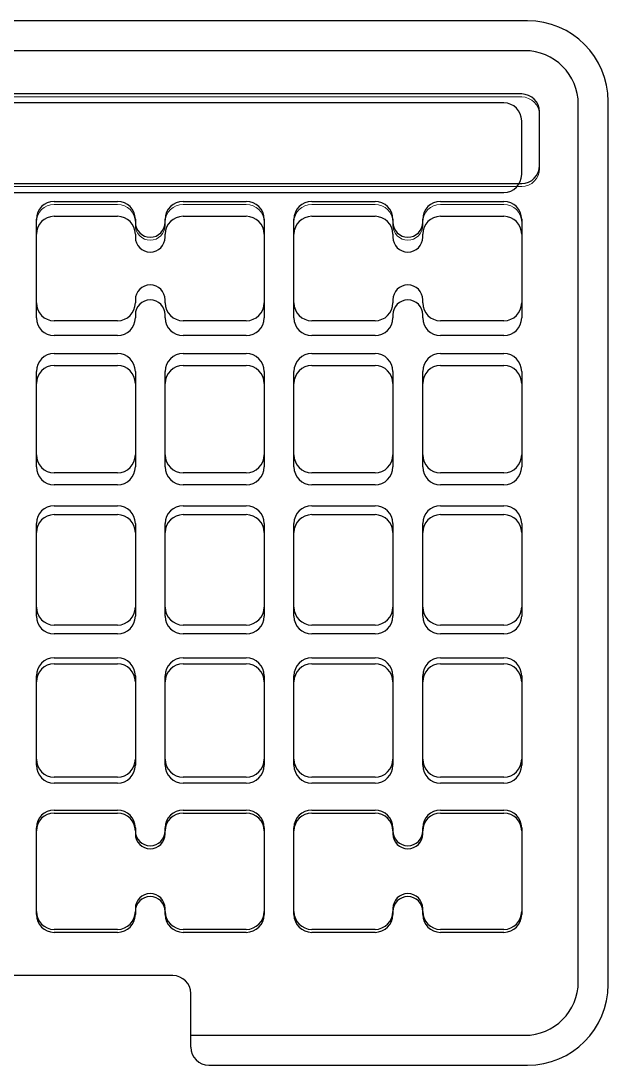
# Model space of a CAD drawing. Header units: millimetres. Extents: x -120 to 120, y -88 to 88.
# Drawn here: x 21.5 to 120, y -87.5 to 87.5 of the extents above; entities that cross this region are included whole.
import ezdxf

# ---------------------------------------------------------------- set-up
doc = ezdxf.new("R2010")
doc.units = ezdxf.units.MM
doc.layers.add('RevA', color=6, linetype='Continuous')
doc.layers.add('RevB Check', color=2, linetype='Continuous')

msp = doc.modelspace()

# ---------------------------------------------------------------- linework, layer by layer
at = {"color": 7, "linetype": 'Continuous', "lineweight": 15}
for p, q in [((106.5, 87.5), (-106.5, 87.5)), ((106, 82.5), (-106, 82.5)), ((105.5, 74.75), (-105.5, 74.75)), ((120, -74), (120, 74)), ((115, -73.5), (115, 73.5)), ((108.5, 62.75), (108.5, 71.75)), ((-105.5, 59.75), (105.5, 59.75)), ((27.1, 56.75), (37.7, 56.75)), ((48.7, 56.75), (59.3, 56.75)), ((70.3, 56.75), (80.9, 56.75)), ((91.9, 56.75), (102.5, 56.75)), ((24.1, 40.25), (24.1, 53.75)), ((40.7, 53.75), (40.7, 53.25)), ((45.7, 53.25), (45.7, 53.75)), ((62.3, 53.75), (62.3, 40.25)), ((67.3, 40.25), (67.3, 53.75)), ((83.9, 53.75), (83.9, 53.25)), ((88.9, 53.25), (88.9, 53.75)), ((105.5, 53.75), (105.5, 40.25)), ((40.7, 40.75), (40.7, 40.25)), ((45.7, 40.25), (45.7, 40.75)), ((83.9, 40.75), (83.9, 40.25)), ((88.9, 40.25), (88.9, 40.75)), ((37.7, 37.25), (27.1, 37.25)), ((59.3, 37.25), (48.7, 37.25)), ((80.9, 37.25), (70.3, 37.25)), ((102.5, 37.25), (91.9, 37.25)), ((27.1, 31.75), (37.7, 31.75)), ((48.7, 31.75), (59.3, 31.75)), ((70.3, 31.75), (80.9, 31.75)), ((91.9, 31.75), (102.5, 31.75)), ((24.1, 14.75), (24.1, 28.75)), ((40.7, 28.75), (40.7, 14.75)), ((45.7, 14.75), (45.7, 28.75)), ((62.3, 28.75), (62.3, 14.75)), ((67.3, 14.75), (67.3, 28.75)), ((83.9, 28.75), (83.9, 14.75)), ((88.9, 14.75), (88.9, 28.75)), ((105.5, 28.75), (105.5, 14.75)), ((37.7, 11.75), (27.1, 11.75)), ((59.3, 11.75), (48.7, 11.75)), ((80.9, 11.75), (70.3, 11.75)), ((102.5, 11.75), (91.9, 11.75)), ((27.1, 6.25), (37.7, 6.25)), ((48.7, 6.25), (59.3, 6.25)), ((70.3, 6.25), (80.9, 6.25)), ((91.9, 6.25), (102.5, 6.25)), ((24.1, -10.75), (24.1, 3.25)), ((40.7, 3.25), (40.7, -10.75)), ((45.7, -10.75), (45.7, 3.25)), ((62.3, 3.25), (62.3, -10.75)), ((67.3, -10.75), (67.3, 3.25)), ((83.9, 3.25), (83.9, -10.75)), ((88.9, -10.75), (88.9, 3.25)), ((105.5, 3.25), (105.5, -10.75)), ((37.7, -13.75), (27.1, -13.75)), ((59.3, -13.75), (48.7, -13.75)), ((80.9, -13.75), (70.3, -13.75)), ((102.5, -13.75), (91.9, -13.75)), ((27.1, -19.25), (37.7, -19.25)), ((48.7, -19.25), (59.3, -19.25)), ((70.3, -19.25), (80.9, -19.25)), ((91.9, -19.25), (102.5, -19.25)), ((24.1, -36.25), (24.1, -22.25)), ((40.7, -22.25), (40.7, -36.25)), ((45.7, -36.25), (45.7, -22.25)), ((62.3, -22.25), (62.3, -36.25)), ((67.3, -36.25), (67.3, -22.25)), ((83.9, -22.25), (83.9, -36.25)), ((88.9, -36.25), (88.9, -22.25)), ((105.5, -22.25), (105.5, -36.25)), ((37.7, -39.25), (27.1, -39.25)), ((59.3, -39.25), (48.7, -39.25)), ((80.9, -39.25), (70.3, -39.25)), ((102.5, -39.25), (91.9, -39.25)), ((27.1, -44.75), (37.7, -44.75)), ((48.7, -44.75), (59.3, -44.75)), ((70.3, -44.75), (80.9, -44.75)), ((91.9, -44.75), (102.5, -44.75)), ((24.1, -61.75), (24.1, -47.75)), ((40.7, -47.75), (40.7, -48.25)), ((45.7, -48.25), (45.7, -47.75)), ((62.3, -47.75), (62.3, -61.75)), ((67.3, -61.75), (67.3, -47.75)), ((83.9, -47.75), (83.9, -48.25)), ((88.9, -48.25), (88.9, -47.75)), ((105.5, -47.75), (105.5, -61.75)), ((40.7, -61.25), (40.7, -61.75)), ((45.7, -61.75), (45.7, -61.25)), ((83.9, -61.25), (83.9, -61.75)), ((88.9, -61.75), (88.9, -61.25)), ((37.7, -64.75), (27.1, -64.75)), ((59.3, -64.75), (48.7, -64.75)), ((80.9, -64.75), (70.3, -64.75)), ((102.5, -64.75), (91.9, -64.75)), ((47, -72.5), (-47, -72.5)), ((50, -84.5), (50, -75.5)), ((50, -82.5), (106, -82.5)), ((53, -87.5), (106.5, -87.5))]:
    msp.add_line(p, q, dxfattribs=at)
for centre, radius, start, end in [((106.5, 74), 13.5, 0, 90), ((106, 73.5), 9, 0, 90), ((105.5, 71.75), 3, 0, 90), ((105.5, 62.75), 3, 270, 0), ((27.1, 53.75), 3, 90, 180), ((37.7, 53.75), 3, 0, 90), ((48.7, 53.75), 3, 90, 180), ((59.3, 53.75), 3, 0, 90), ((70.3, 53.75), 3, 90, 180), ((80.9, 53.75), 3, 0, 90), ((91.9, 53.75), 3, 90, 180), ((102.5, 53.75), 3, 0, 90), ((43.2, 53.25), 2.5, 180, 0), ((86.4, 53.25), 2.5, 180, 0), ((43.2, 40.75), 2.5, 0, 180), ((86.4, 40.75), 2.5, 0, 180), ((27.1, 40.25), 3, 180, 270), ((37.7, 40.25), 3, 270, 0), ((48.7, 40.25), 3, 180, 270), ((59.3, 40.25), 3, 270, 0), ((70.3, 40.25), 3, 180, 270), ((80.9, 40.25), 3, 270, 0), ((91.9, 40.25), 3, 180, 270), ((102.5, 40.25), 3, 270, 0), ((27.1, 28.75), 3, 90, 180), ((37.7, 28.75), 3, 0, 90), ((48.7, 28.75), 3, 90, 180), ((59.3, 28.75), 3, 0, 90), ((70.3, 28.75), 3, 90, 180), ((80.9, 28.75), 3, 0, 90), ((91.9, 28.75), 3, 90, 180), ((102.5, 28.75), 3, 0, 90), ((27.1, 14.75), 3, 180, 270), ((37.7, 14.75), 3, 270, 0), ((48.7, 14.75), 3, 180, 270), ((59.3, 14.75), 3, 270, 0), ((70.3, 14.75), 3, 180, 270), ((80.9, 14.75), 3, 270, 0), ((91.9, 14.75), 3, 180, 270), ((102.5, 14.75), 3, 270, 0), ((27.1, 3.25), 3, 90, 180), ((37.7, 3.25), 3, 0, 90), ((48.7, 3.25), 3, 90, 180), ((59.3, 3.25), 3, 0, 90), ((70.3, 3.25), 3, 90, 180), ((80.9, 3.25), 3, 0, 90), ((91.9, 3.25), 3, 90, 180), ((102.5, 3.25), 3, 0, 90), ((27.1, -10.75), 3, 180, 270), ((37.7, -10.75), 3, 270, 0), ((48.7, -10.75), 3, 180, 270), ((59.3, -10.75), 3, 270, 0), ((70.3, -10.75), 3, 180, 270), ((80.9, -10.75), 3, 270, 0), ((91.9, -10.75), 3, 180, 270), ((102.5, -10.75), 3, 270, 0), ((27.1, -22.25), 3, 90, 180), ((37.7, -22.25), 3, 0, 90), ((48.7, -22.25), 3, 90, 180), ((59.3, -22.25), 3, 0, 90), ((70.3, -22.25), 3, 90, 180), ((80.9, -22.25), 3, 0, 90), ((91.9, -22.25), 3, 90, 180), ((102.5, -22.25), 3, 0, 90), ((27.1, -36.25), 3, 180, 270), ((37.7, -36.25), 3, 270, 0), ((48.7, -36.25), 3, 180, 270), ((59.3, -36.25), 3, 270, 0), ((70.3, -36.25), 3, 180, 270), ((80.9, -36.25), 3, 270, 0), ((91.9, -36.25), 3, 180, 270), ((102.5, -36.25), 3, 270, 0), ((27.1, -47.75), 3, 90, 180), ((37.7, -47.75), 3, 0, 90), ((48.7, -47.75), 3, 90, 180), ((59.3, -47.75), 3, 0, 90), ((70.3, -47.75), 3, 90, 180), ((80.9, -47.75), 3, 0, 90), ((91.9, -47.75), 3, 90, 180), ((102.5, -47.75), 3, 0, 90), ((43.2, -48.25), 2.5, 180, 0), ((86.4, -48.25), 2.5, 180, 0), ((43.2, -61.25), 2.5, 0, 180), ((86.4, -61.25), 2.5, 0, 180), ((27.1, -61.75), 3, 180, 270), ((37.7, -61.75), 3, 270, 0), ((48.7, -61.75), 3, 180, 270), ((59.3, -61.75), 3, 270, 0), ((70.3, -61.75), 3, 180, 270), ((80.9, -61.75), 3, 270, 0), ((91.9, -61.75), 3, 180, 270), ((102.5, -61.75), 3, 270, 0), ((47, -75.5), 3, 0, 90), ((106, -73.5), 9, 270, 0), ((106.5, -74), 13.5, 270, 0), ((53, -84.5), 3, 180, 270)]:
    msp.add_arc(centre, radius, start, end, dxfattribs=at)
at = {"layer": 'RevA'}
for p, q in [((106.5, 87.5), (-106.5, 87.5)), ((106, 82.5), (-106, 82.5)), ((102.5, 73.75), (-102.5, 73.75)), ((120, -74), (120, 74)), ((115, -73.5), (115, 73.5)), ((105.5, 61.75), (105.5, 70.75)), ((-102.5, 58.75), (102.5, 58.75)), ((27.1, 54.75), (37.7, 54.75)), ((48.7, 54.75), (59.3, 54.75)), ((70.3, 54.75), (80.9, 54.75)), ((91.9, 54.75), (102.5, 54.75)), ((24.1, 37.75), (24.1, 51.75)), ((40.7, 51.75), (40.7, 51.25)), ((45.7, 51.25), (45.7, 51.75)), ((62.3, 51.75), (62.3, 37.75)), ((67.3, 37.75), (67.3, 51.75)), ((83.9, 51.75), (83.9, 51.25)), ((88.9, 51.25), (88.9, 51.75)), ((105.5, 51.75), (105.5, 37.75)), ((40.7, 38.25), (40.7, 37.75)), ((45.7, 37.75), (45.7, 38.25)), ((83.9, 38.25), (83.9, 37.75)), ((88.9, 37.75), (88.9, 38.25)), ((37.7, 34.75), (27.1, 34.75)), ((59.3, 34.75), (48.7, 34.75)), ((80.9, 34.75), (70.3, 34.75)), ((102.5, 34.75), (91.9, 34.75)), ((27.1, 29.75), (37.7, 29.75)), ((48.7, 29.75), (59.3, 29.75)), ((70.3, 29.75), (80.9, 29.75)), ((91.9, 29.75), (102.5, 29.75)), ((24.1, 12.75), (24.1, 26.75)), ((40.7, 26.75), (40.7, 12.75)), ((45.7, 12.75), (45.7, 26.75)), ((62.3, 26.75), (62.3, 12.75)), ((67.3, 12.75), (67.3, 26.75)), ((83.9, 26.75), (83.9, 12.75)), ((88.9, 12.75), (88.9, 26.75)), ((105.5, 26.75), (105.5, 12.75)), ((37.7, 9.75), (27.1, 9.75)), ((59.3, 9.75), (48.7, 9.75)), ((80.9, 9.75), (70.3, 9.75)), ((102.5, 9.75), (91.9, 9.75)), ((27.1, 4.75), (37.7, 4.75)), ((48.7, 4.75), (59.3, 4.75)), ((70.3, 4.75), (80.9, 4.75)), ((91.9, 4.75), (102.5, 4.75)), ((24.1, -12.25), (24.1, 1.75)), ((40.7, 1.75), (40.7, -12.25)), ((45.7, -12.25), (45.7, 1.75)), ((62.3, 1.75), (62.3, -12.25)), ((67.3, -12.25), (67.3, 1.75)), ((83.9, 1.75), (83.9, -12.25)), ((88.9, -12.25), (88.9, 1.75)), ((105.5, 1.75), (105.5, -12.25)), ((37.7, -15.25), (27.1, -15.25)), ((59.3, -15.25), (48.7, -15.25)), ((80.9, -15.25), (70.3, -15.25)), ((102.5, -15.25), (91.9, -15.25)), ((27.1, -20.25), (37.7, -20.25)), ((48.7, -20.25), (59.3, -20.25)), ((70.3, -20.25), (80.9, -20.25)), ((91.9, -20.25), (102.5, -20.25)), ((24.1, -37.25), (24.1, -23.25)), ((40.7, -23.25), (40.7, -37.25)), ((45.7, -37.25), (45.7, -23.25)), ((62.3, -23.25), (62.3, -37.25)), ((67.3, -37.25), (67.3, -23.25)), ((83.9, -23.25), (83.9, -37.25)), ((88.9, -37.25), (88.9, -23.25)), ((105.5, -23.25), (105.5, -37.25)), ((37.7, -40.25), (27.1, -40.25)), ((59.3, -40.25), (48.7, -40.25)), ((80.9, -40.25), (70.3, -40.25)), ((102.5, -40.25), (91.9, -40.25)), ((27.1, -45.25), (37.7, -45.25)), ((48.7, -45.25), (59.3, -45.25)), ((70.3, -45.25), (80.9, -45.25)), ((91.9, -45.25), (102.5, -45.25)), ((24.1, -62.25), (24.1, -48.25)), ((40.7, -48.25), (40.7, -48.75)), ((45.7, -48.75), (45.7, -48.25)), ((62.3, -48.25), (62.3, -62.25)), ((67.3, -62.25), (67.3, -48.25)), ((83.9, -48.25), (83.9, -48.75)), ((88.9, -48.75), (88.9, -48.25)), ((105.5, -48.25), (105.5, -62.25)), ((40.7, -61.75), (40.7, -62.25)), ((45.7, -62.25), (45.7, -61.75)), ((83.9, -61.75), (83.9, -62.25)), ((88.9, -62.25), (88.9, -61.75)), ((37.7, -65.25), (27.1, -65.25)), ((59.3, -65.25), (48.7, -65.25)), ((80.9, -65.25), (70.3, -65.25)), ((102.5, -65.25), (91.9, -65.25)), ((47, -72.5), (-47, -72.5)), ((50, -84.5), (50, -75.5)), ((50, -82.5), (106, -82.5)), ((53, -87.5), (106.5, -87.5))]:
    msp.add_line(p, q, dxfattribs=at)
for centre, radius, start, end in [((106.5, 74), 13.5, 0, 90), ((106, 73.5), 9, 0, 90), ((102.5, 70.75), 3, 0, 90), ((102.5, 61.75), 3, 270, 0), ((27.1, 51.75), 3, 90, 180), ((37.7, 51.75), 3, 0, 90), ((48.7, 51.75), 3, 90, 180), ((59.3, 51.75), 3, 0, 90), ((70.3, 51.75), 3, 90, 180), ((80.9, 51.75), 3, 0, 90), ((91.9, 51.75), 3, 90, 180), ((102.5, 51.75), 3, 0, 90), ((43.2, 51.25), 2.5, 180, 0), ((86.4, 51.25), 2.5, 180, 0), ((43.2, 38.25), 2.5, 0, 180), ((86.4, 38.25), 2.5, 0, 180), ((27.1, 37.75), 3, 180, 270), ((37.7, 37.75), 3, 270, 0), ((48.7, 37.75), 3, 180, 270), ((59.3, 37.75), 3, 270, 0), ((70.3, 37.75), 3, 180, 270), ((80.9, 37.75), 3, 270, 0), ((91.9, 37.75), 3, 180, 270), ((102.5, 37.75), 3, 270, 0), ((27.1, 26.75), 3, 90, 180), ((37.7, 26.75), 3, 0, 90), ((48.7, 26.75), 3, 90, 180), ((59.3, 26.75), 3, 0, 90), ((70.3, 26.75), 3, 90, 180), ((80.9, 26.75), 3, 0, 90), ((91.9, 26.75), 3, 90, 180), ((102.5, 26.75), 3, 0, 90), ((27.1, 12.75), 3, 180, 270), ((37.7, 12.75), 3, 270, 0), ((48.7, 12.75), 3, 180, 270), ((59.3, 12.75), 3, 270, 0), ((70.3, 12.75), 3, 180, 270), ((80.9, 12.75), 3, 270, 0), ((91.9, 12.75), 3, 180, 270), ((102.5, 12.75), 3, 270, 0), ((27.1, 1.75), 3, 90, 180), ((37.7, 1.75), 3, 0, 90), ((48.7, 1.75), 3, 90, 180), ((59.3, 1.75), 3, 0, 90), ((70.3, 1.75), 3, 90, 180), ((80.9, 1.75), 3, 0, 90), ((91.9, 1.75), 3, 90, 180), ((102.5, 1.75), 3, 0, 90), ((27.1, -12.25), 3, 180, 270), ((37.7, -12.25), 3, 270, 0), ((48.7, -12.25), 3, 180, 270), ((59.3, -12.25), 3, 270, 0), ((70.3, -12.25), 3, 180, 270), ((80.9, -12.25), 3, 270, 0), ((91.9, -12.25), 3, 180, 270), ((102.5, -12.25), 3, 270, 0), ((27.1, -23.25), 3, 90, 180), ((37.7, -23.25), 3, 0, 90), ((48.7, -23.25), 3, 90, 180), ((59.3, -23.25), 3, 0, 90), ((70.3, -23.25), 3, 90, 180), ((80.9, -23.25), 3, 0, 90), ((91.9, -23.25), 3, 90, 180), ((102.5, -23.25), 3, 0, 90), ((27.1, -37.25), 3, 180, 270), ((37.7, -37.25), 3, 270, 0), ((48.7, -37.25), 3, 180, 270), ((59.3, -37.25), 3, 270, 0), ((70.3, -37.25), 3, 180, 270), ((80.9, -37.25), 3, 270, 0), ((91.9, -37.25), 3, 180, 270), ((102.5, -37.25), 3, 270, 0), ((27.1, -48.25), 3, 90, 180), ((37.7, -48.25), 3, 0, 90), ((48.7, -48.25), 3, 90, 180), ((59.3, -48.25), 3, 0, 90), ((70.3, -48.25), 3, 90, 180), ((80.9, -48.25), 3, 0, 90), ((91.9, -48.25), 3, 90, 180), ((102.5, -48.25), 3, 0, 90), ((43.2, -48.75), 2.5, 180, 0), ((86.4, -48.75), 2.5, 180, 0), ((43.2, -61.75), 2.5, 0, 180), ((86.4, -61.75), 2.5, 0, 180), ((27.1, -62.25), 3, 180, 270), ((37.7, -62.25), 3, 270, 0), ((48.7, -62.25), 3, 180, 270), ((59.3, -62.25), 3, 270, 0), ((70.3, -62.25), 3, 180, 270), ((80.9, -62.25), 3, 270, 0), ((91.9, -62.25), 3, 180, 270), ((102.5, -62.25), 3, 270, 0), ((47, -75.5), 3, 0, 90), ((106, -73.5), 9, 270, 0), ((106.5, -74), 13.5, 270, 0), ((53, -84.5), 3, 180, 270)]:
    msp.add_arc(centre, radius, start, end, dxfattribs=at)
at = {"layer": 'RevB Check'}
for p, q in [((106.5, 87.5), (-106.5, 87.5)), ((106, 82.5), (-106, 82.5)), ((105.5, 75.25), (-105.5, 75.25)), ((120, -74), (120, 74)), ((108.5, 63.25), (108.5, 72.25)), ((115, -73.5), (115, 73.5)), ((-105.5, 60.25), (105.5, 60.25)), ((27.1, 57.25), (37.7, 57.25)), ((48.7, 57.25), (59.3, 57.25)), ((70.3, 57.25), (80.9, 57.25)), ((91.9, 57.25), (102.5, 57.25)), ((24.1, 40.25), (24.1, 54.25)), ((40.7, 54.25), (40.7, 53.75)), ((45.7, 53.75), (45.7, 54.25)), ((62.3, 54.25), (62.3, 40.25)), ((67.3, 40.25), (67.3, 54.25)), ((83.9, 54.25), (83.9, 53.75)), ((88.9, 53.75), (88.9, 54.25)), ((105.5, 54.25), (105.5, 40.25)), ((40.7, 40.75), (40.7, 40.25)), ((45.7, 40.25), (45.7, 40.75)), ((83.9, 40.75), (83.9, 40.25)), ((88.9, 40.25), (88.9, 40.75)), ((37.7, 37.25), (27.1, 37.25)), ((59.3, 37.25), (48.7, 37.25)), ((80.9, 37.25), (70.3, 37.25)), ((102.5, 37.25), (91.9, 37.25)), ((27.1, 31.75), (37.7, 31.75)), ((48.7, 31.75), (59.3, 31.75)), ((70.3, 31.75), (80.9, 31.75)), ((91.9, 31.75), (102.5, 31.75)), ((24.1, 14.75), (24.1, 28.75)), ((40.7, 28.75), (40.7, 14.75)), ((45.7, 14.75), (45.7, 28.75)), ((62.3, 28.75), (62.3, 14.75)), ((67.3, 14.75), (67.3, 28.75)), ((83.9, 28.75), (83.9, 14.75)), ((88.9, 14.75), (88.9, 28.75)), ((105.5, 28.75), (105.5, 14.75)), ((37.7, 11.75), (27.1, 11.75)), ((59.3, 11.75), (48.7, 11.75)), ((80.9, 11.75), (70.3, 11.75)), ((102.5, 11.75), (91.9, 11.75)), ((27.1, 6.25), (37.7, 6.25)), ((48.7, 6.25), (59.3, 6.25)), ((70.3, 6.25), (80.9, 6.25)), ((91.9, 6.25), (102.5, 6.25)), ((24.1, -10.75), (24.1, 3.25)), ((40.7, 3.25), (40.7, -10.75)), ((45.7, -10.75), (45.7, 3.25)), ((62.3, 3.25), (62.3, -10.75)), ((67.3, -10.75), (67.3, 3.25)), ((83.9, 3.25), (83.9, -10.75)), ((88.9, -10.75), (88.9, 3.25)), ((105.5, 3.25), (105.5, -10.75)), ((37.7, -13.75), (27.1, -13.75)), ((59.3, -13.75), (48.7, -13.75)), ((80.9, -13.75), (70.3, -13.75)), ((102.5, -13.75), (91.9, -13.75)), ((27.1, -19.25), (37.7, -19.25)), ((48.7, -19.25), (59.3, -19.25)), ((70.3, -19.25), (80.9, -19.25)), ((91.9, -19.25), (102.5, -19.25)), ((24.1, -36.25), (24.1, -22.25)), ((40.7, -22.25), (40.7, -36.25)), ((45.7, -36.25), (45.7, -22.25)), ((62.3, -22.25), (62.3, -36.25)), ((67.3, -36.25), (67.3, -22.25)), ((83.9, -22.25), (83.9, -36.25)), ((88.9, -36.25), (88.9, -22.25)), ((105.5, -22.25), (105.5, -36.25)), ((37.7, -39.25), (27.1, -39.25)), ((59.3, -39.25), (48.7, -39.25)), ((80.9, -39.25), (70.3, -39.25)), ((102.5, -39.25), (91.9, -39.25)), ((27.1, -44.75), (37.7, -44.75)), ((48.7, -44.75), (59.3, -44.75)), ((70.3, -44.75), (80.9, -44.75)), ((91.9, -44.75), (102.5, -44.75)), ((24.1, -61.75), (24.1, -47.75)), ((40.7, -47.75), (40.7, -48.25)), ((45.7, -48.25), (45.7, -47.75)), ((62.3, -47.75), (62.3, -61.75)), ((67.3, -61.75), (67.3, -47.75)), ((83.9, -47.75), (83.9, -48.25)), ((88.9, -48.25), (88.9, -47.75)), ((105.5, -47.75), (105.5, -61.75)), ((40.7, -61.25), (40.7, -61.75)), ((45.7, -61.75), (45.7, -61.25)), ((83.9, -61.25), (83.9, -61.75)), ((88.9, -61.75), (88.9, -61.25)), ((37.7, -64.75), (27.1, -64.75)), ((59.3, -64.75), (48.7, -64.75)), ((80.9, -64.75), (70.3, -64.75)), ((102.5, -64.75), (91.9, -64.75)), ((47, -72.5), (-47, -72.5)), ((50, -84.5), (50, -75.5)), ((50, -82.5), (106, -82.5)), ((53, -87.5), (106.5, -87.5))]:
    msp.add_line(p, q, dxfattribs=at)
for centre, radius, start, end in [((106.5, 74), 13.5, 0, 90), ((106, 73.5), 9, 0, 90), ((105.5, 72.25), 3, 0, 90), ((105.5, 63.25), 3, 270, 0), ((27.1, 54.25), 3, 90, 180), ((37.7, 54.25), 3, 0, 90), ((48.7, 54.25), 3, 90, 180), ((59.3, 54.25), 3, 0, 90), ((70.3, 54.25), 3, 90, 180), ((80.9, 54.25), 3, 0, 90), ((91.9, 54.25), 3, 90, 180), ((102.5, 54.25), 3, 0, 90), ((43.2, 53.75), 2.5, 180, 0), ((86.4, 53.75), 2.5, 180, 0), ((43.2, 40.75), 2.5, 0, 180), ((86.4, 40.75), 2.5, 0, 180), ((27.1, 40.25), 3, 180, 270), ((37.7, 40.25), 3, 270, 0), ((48.7, 40.25), 3, 180, 270), ((59.3, 40.25), 3, 270, 0), ((70.3, 40.25), 3, 180, 270), ((80.9, 40.25), 3, 270, 0), ((91.9, 40.25), 3, 180, 270), ((102.5, 40.25), 3, 270, 0), ((27.1, 28.75), 3, 90, 180), ((37.7, 28.75), 3, 0, 90), ((48.7, 28.75), 3, 90, 180), ((59.3, 28.75), 3, 0, 90), ((70.3, 28.75), 3, 90, 180), ((80.9, 28.75), 3, 0, 90), ((91.9, 28.75), 3, 90, 180), ((102.5, 28.75), 3, 0, 90), ((27.1, 14.75), 3, 180, 270), ((37.7, 14.75), 3, 270, 0), ((48.7, 14.75), 3, 180, 270), ((59.3, 14.75), 3, 270, 0), ((70.3, 14.75), 3, 180, 270), ((80.9, 14.75), 3, 270, 0), ((91.9, 14.75), 3, 180, 270), ((102.5, 14.75), 3, 270, 0), ((27.1, 3.25), 3, 90, 180), ((37.7, 3.25), 3, 0, 90), ((48.7, 3.25), 3, 90, 180), ((59.3, 3.25), 3, 0, 90), ((70.3, 3.25), 3, 90, 180), ((80.9, 3.25), 3, 0, 90), ((91.9, 3.25), 3, 90, 180), ((102.5, 3.25), 3, 0, 90), ((27.1, -10.75), 3, 180, 270), ((37.7, -10.75), 3, 270, 0), ((48.7, -10.75), 3, 180, 270), ((59.3, -10.75), 3, 270, 0), ((70.3, -10.75), 3, 180, 270), ((80.9, -10.75), 3, 270, 0), ((91.9, -10.75), 3, 180, 270), ((102.5, -10.75), 3, 270, 0), ((27.1, -22.25), 3, 90, 180), ((37.7, -22.25), 3, 0, 90), ((48.7, -22.25), 3, 90, 180), ((59.3, -22.25), 3, 0, 90), ((70.3, -22.25), 3, 90, 180), ((80.9, -22.25), 3, 0, 90), ((91.9, -22.25), 3, 90, 180), ((102.5, -22.25), 3, 0, 90), ((27.1, -36.25), 3, 180, 270), ((37.7, -36.25), 3, 270, 0), ((48.7, -36.25), 3, 180, 270), ((59.3, -36.25), 3, 270, 0), ((70.3, -36.25), 3, 180, 270), ((80.9, -36.25), 3, 270, 0), ((91.9, -36.25), 3, 180, 270), ((102.5, -36.25), 3, 270, 0), ((27.1, -47.75), 3, 90, 180), ((37.7, -47.75), 3, 0, 90), ((48.7, -47.75), 3, 90, 180), ((59.3, -47.75), 3, 0, 90), ((70.3, -47.75), 3, 90, 180), ((80.9, -47.75), 3, 0, 90), ((91.9, -47.75), 3, 90, 180), ((102.5, -47.75), 3, 0, 90), ((43.2, -48.25), 2.5, 180, 0), ((86.4, -48.25), 2.5, 180, 0), ((43.2, -61.25), 2.5, 0, 180), ((86.4, -61.25), 2.5, 0, 180), ((27.1, -61.75), 3, 180, 270), ((37.7, -61.75), 3, 270, 0), ((48.7, -61.75), 3, 180, 270), ((59.3, -61.75), 3, 270, 0), ((70.3, -61.75), 3, 180, 270), ((80.9, -61.75), 3, 270, 0), ((91.9, -61.75), 3, 180, 270), ((102.5, -61.75), 3, 270, 0), ((47, -75.5), 3, 0, 90), ((106, -73.5), 9, 270, 0), ((106.5, -74), 13.5, 270, 0), ((53, -84.5), 3, 180, 270)]:
    msp.add_arc(centre, radius, start, end, dxfattribs=at)

doc.saveas('drawing.dxf')
